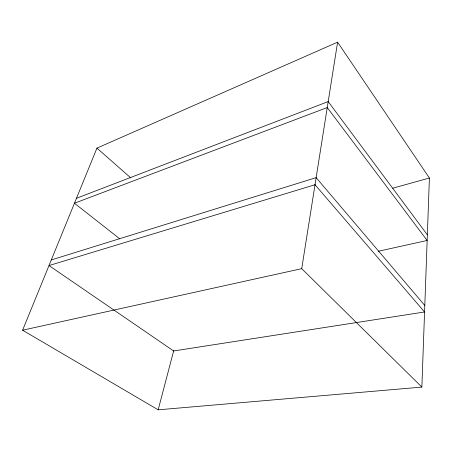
<?xml version="1.0" encoding="UTF-8"?>
<svg xmlns="http://www.w3.org/2000/svg" width="452" height="452" viewBox="0 0 452 452"><rect width="100%" height="100%" fill="white"/><g stroke="black" fill="none" stroke-linecap="round" stroke-linejoin="round"><path stroke-width="0.68" d="M421.869 387.093L429.4 178.015L337.604 42.177L96.948 148.126L22.6 330.209L158.155 409.823L421.869 387.093L301.721 268.663L337.604 42.177M158.155 409.823L173.732 350.628M76.467 198.287L328.192 101.587L427.355 234.837M51.291 259.945L316.14 177.642L424.807 305.49M392.726 188.207L429.4 178.015M378.251 251.278L427.151 240.47L327.242 107.559L74.45 203.23L119.769 238.842M22.6 330.209L301.721 268.663M96.948 148.126L130.747 177.868M315.016 184.744L48.997 265.561L173.641 350.967L424.575 311.97L315.016 184.744"/></g></svg>
